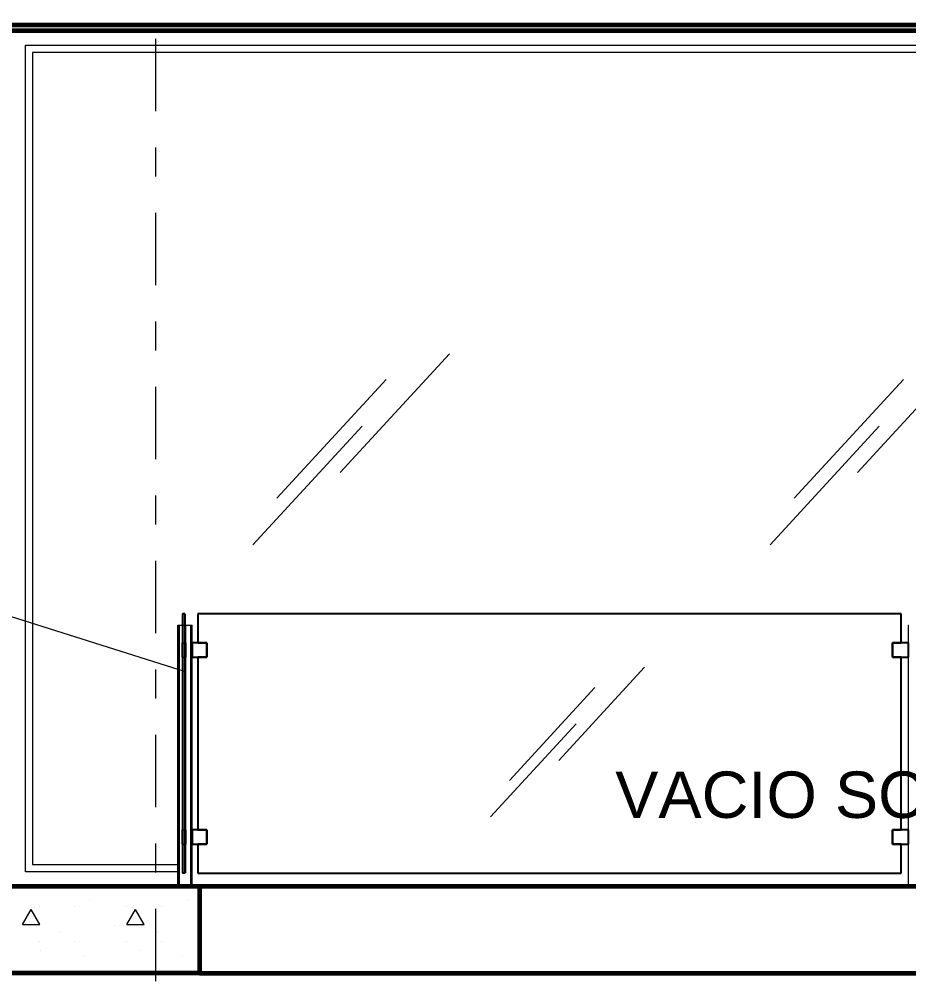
# Model space of a CAD drawing. Header units: metres. Extents: x -50 to 76, y -61 to 14.
# Drawn here: x 29.313 to 32.379, y -35.879 to -32.557 of the extents above; entities that cross this region are included whole.
import ezdxf

# ---------------------------------------------------------------- set-up
doc = ezdxf.new("R2010")
doc.units = ezdxf.units.M
doc.header["$MEASUREMENT"] = 0
doc.set_wipeout_variables(frame=1)
for name, pattern in [('CENTERX2', [4, 2.5, -0.5, 0.5, -0.5]), ('DASHDOT2', [0.5, 0.25, -0.125, 0, -0.125]), ('Wipeout_Contour', [1, 0, -1])]:
    doc.linetypes.add(name, pattern=pattern)
for name, color, linetype, lineweight in [('1 ACHURADO PLACAS', 45, 'Continuous', 15), ('1 BARANDAS', 173, 'Continuous', 25), ('1 CALCAS', 255, 'Continuous', 60), ('1 NIVELES', 145, 'Continuous', 18), ('1 TEXTOS', 4, 'Continuous', 20), ('1 VENTTANAS', 2, 'Continuous', 18), ('COTA10', 153, 'Continuous', 13), ('EJES', 251, 'CENTERX2', 0), ('Interior - Escaleras & Barandillas_Pluma_Nº__11', 171, 'Continuous', 18), ('Interior - Escaleras & Barandillas_Pluma_Nº__51', 171, 'Continuous', 25)]:
    doc.layers.add(name, color=color, linetype=linetype, lineweight=lineweight)
doc.layers.add('Interior - Escaleras & Barandillas', color=7, linetype='Continuous')
doc.layers.add('Interior - Escaleras & Barandillas_Pluma_Nº__165', color=7, linetype='Continuous', lineweight=13, true_color=0x80d6ff)
doc.layers.add('Interior - Escaleras & Barandillas_Pluma_Nº__91', color=171, linetype='Continuous', lineweight=13, true_color=0xaaaaff)
doc.styles.add('Estilo_Generado_1', font='arial.ttf')

msp = doc.modelspace()

# ---------------------------------------------------------------- hatches: boundary and pattern name
at = {"layer": 'Interior - Escaleras & Barandillas_Pluma_Nº__165', "linetype": 'Continuous', "lineweight": 0, "true_color": 0x20353f}
msp.add_hatch(color=159, dxfattribs=at).paths.add_polyline_path([(29.8838, -34.6063), (29.8758, -34.6063), (29.8758, -35.5013), (29.8838, -35.5013)])

# ---------------------------------------------------------------- linework, layer by layer
at = {"layer": '1 ACHURADO PLACAS'}
for p, q in [((29.556, -35.5968), (29.556, -35.5968)), ((29.8954, -35.5968), (29.8954, -35.5968)), ((29.3238, -35.6786), (29.3538, -35.6267)), ((29.3838, -35.6786), (29.3538, -35.6267)), ((29.3651, -35.618), (29.3651, -35.618)), ((29.3838, -35.6163), (29.3838, -35.6163)), ((29.5038, -35.6163), (29.5038, -35.6163)), ((29.6838, -35.6163), (29.6838, -35.6163)), ((29.6838, -35.6786), (29.7138, -35.6267)), ((29.7045, -35.618), (29.7045, -35.618)), ((29.7438, -35.6786), (29.7138, -35.6267)), ((29.8038, -35.6163), (29.8038, -35.6163)), ((29.3238, -35.6786), (29.3838, -35.6786)), ((29.6838, -35.6786), (29.7438, -35.6786)), ((29.45, -35.7028), (29.45, -35.7028)), ((29.6409, -35.6816), (29.6409, -35.6816)), ((29.7894, -35.7028), (29.7894, -35.7028)), ((29.3838, -35.7363), (29.3838, -35.7363)), ((29.5038, -35.7363), (29.5038, -35.7363)), ((29.6838, -35.7363), (29.6838, -35.7363)), ((29.8038, -35.7363), (29.8038, -35.7363)), ((29.3863, -35.7665), (29.3863, -35.7665)), ((29.7257, -35.7665), (29.7257, -35.7665)), ((29.5348, -35.7877), (29.5348, -35.7877)), ((29.8742, -35.7877), (29.8742, -35.7877))]:
    msp.add_line(p, q, dxfattribs=at)
at = {"layer": '1 BARANDAS'}
for p, q in [((32.3531, -34.6063), (29.9288, -34.6063)), ((29.9288, -34.6063), (29.9288, -34.7063)), ((32.3531, -34.7063), (32.3531, -34.6063)), ((29.9288, -34.7063), (29.9588, -34.7063)), ((29.9588, -34.7063), (29.9588, -34.7563)), ((29.9588, -34.7563), (29.9588, -34.7063)), ((32.3231, -34.7563), (32.3231, -34.7063)), ((32.3231, -34.7063), (32.3531, -34.7063)), ((32.3231, -34.7063), (32.3231, -34.7563)), ((29.9588, -34.7563), (29.9288, -34.7563)), ((29.9288, -34.7563), (29.9288, -35.3513)), ((32.3531, -34.7563), (32.3231, -34.7563)), ((32.3531, -35.3513), (32.3531, -34.7563)), ((29.9288, -35.3513), (29.9588, -35.3513)), ((29.9588, -35.3513), (29.9588, -35.4013)), ((29.9588, -35.4013), (29.9588, -35.3513)), ((32.3231, -35.4013), (32.3231, -35.3513)), ((32.3231, -35.3513), (32.3531, -35.3513)), ((32.3231, -35.3513), (32.3231, -35.4013)), ((29.9588, -35.4013), (29.9288, -35.4013)), ((29.9288, -35.4013), (29.9288, -35.5013)), ((32.3531, -35.4013), (32.3231, -35.4013)), ((32.3531, -35.5013), (32.3531, -35.4013)), ((29.9288, -35.5013), (32.3531, -35.5013))]:
    msp.add_line(p, q, dxfattribs=at)
at = {"layer": '1 BARANDAS', "color": 171, "linetype": 'Continuous', "lineweight": 18}
for p, q in [((29.9288, -34.6063), (32.3531, -34.6063)), ((29.9288, -34.7063), (29.9288, -34.6063)), ((32.3531, -34.6063), (32.3531, -34.7063)), ((29.9288, -35.3513), (29.9288, -34.7563)), ((32.3531, -34.7563), (32.3531, -35.3513)), ((29.9288, -35.5013), (29.9288, -35.4013)), ((32.3531, -35.4013), (32.3531, -35.5013)), ((32.3531, -35.5013), (29.9288, -35.5013))]:
    msp.add_line(p, q, dxfattribs=at)
at = {"layer": '1 BARANDAS', "color": 161, "linetype": 'Continuous', "lineweight": 13, "true_color": 0xaaaaff}
for p, q in [((29.9588, -34.7563), (29.9588, -34.7063)), ((32.3231, -34.7063), (32.3231, -34.7563)), ((29.9588, -35.4013), (29.9588, -35.3513)), ((32.3231, -35.3513), (32.3231, -35.4013))]:
    msp.add_line(p, q, dxfattribs=at)
at = {"layer": '1 CALCAS'}
for p, q in [((23.6838, -32.5763), (34.9238, -32.5763)), ((34.9338, -32.5963), (23.8338, -32.5963))]:
    msp.add_line(p, q, dxfattribs=at)
msp.add_lwpolyline([(29.9338, -35.8463), (33.4838, -35.8463), (33.4838, -38.7963)], dxfattribs=at)
at = {"layer": 'COTA10'}
for p, q in [((30.4188, -34.1197), (30.7954, -33.7103)), ((32.2021, -34.1197), (32.5787, -33.7103)), ((30.2009, -34.2083), (30.5776, -33.7988)), ((31.9842, -34.2083), (32.3609, -33.7988)), ((30.1178, -34.3687), (30.4945, -33.9593)), ((31.9011, -34.3687), (32.2778, -33.9593)), ((31.1732, -35.112), (31.4683, -34.7912)), ((31.0025, -35.1813), (31.2976, -34.8605)), ((30.9374, -35.307), (31.2325, -34.9862))]:
    msp.add_line(p, q, dxfattribs=at)
at = {"layer": 'EJES', "linetype": 'DASHDOT2'}
msp.add_line((29.7838, -40.074), (29.7838, -29.6766), dxfattribs=at)
msp.add_line((29.7838, -40.074), (29.7838, -29.6766), dxfattribs=at)
at = {"layer": 'Interior - Escaleras & Barandillas_Pluma_Nº__51', "color": 171, "linetype": 'Continuous', "lineweight": 25}
msp.add_line((29.8838, -34.6063), (29.8758, -34.6063), dxfattribs=at)

# ---------------------------------------------------------------- wipeouts: each hides what was drawn before it
at = {"color": 254, "linetype": 'Wipeout_Contour', "lineweight": 0, "ltscale": 16.828222}
msp.add_wipeout([(29.8588, -34.6463), (29.8588, -35.5463), (29.8592, -35.5463), (29.8592, -34.6463)], dxfattribs=at).dxf.layer = 'Interior - Escaleras & Barandillas'
at = {"color": 254, "linetype": 'Wipeout_Contour', "lineweight": 0, "ltscale": 16.914224}
msp.add_wipeout([(29.9038, -34.6463), (29.9038, -35.5463), (29.9055, -35.5463), (29.9055, -34.6463)], dxfattribs=at).dxf.layer = 'Interior - Escaleras & Barandillas'
at = {"color": 254, "linetype": 'Wipeout_Contour', "lineweight": 0, "ltscale": 71.056691}
msp.add_wipeout([(32.3781, -34.7563), (32.3781, -35.3513), (32.3784, -35.3513), (32.3784, -35.4013), (32.3781, -35.4013), (32.3781, -35.5463), (32.3784, -35.5463), (32.3784, -34.6463), (32.3781, -34.6463), (32.3781, -34.7063), (32.3784, -34.7063), (32.3784, -34.7563)], dxfattribs=at).dxf.layer = 'Interior - Escaleras & Barandillas'

# ---------------------------------------------------------------- next in the draw order: wipeouts: each hides what was drawn before it
at = {"color": 254, "linetype": 'Wipeout_Contour', "lineweight": 0, "ltscale": 16.829558}
msp.add_wipeout([(29.8592, -35.5463), (29.8603, -35.5463), (29.8603, -34.6463), (29.8592, -34.6463)], dxfattribs=at).dxf.layer = 'Interior - Escaleras & Barandillas'
at = {"color": 254, "linetype": 'Wipeout_Contour', "lineweight": 0, "ltscale": 16.917532}
msp.add_wipeout([(29.9055, -35.5463), (29.9073, -35.5463), (29.9073, -34.6463), (29.9055, -34.6463)], dxfattribs=at).dxf.layer = 'Interior - Escaleras & Barandillas'
at = {"color": 254, "linetype": 'Wipeout_Contour', "lineweight": 0, "ltscale": 23.340193}
msp.add_wipeout([(32.3784, -34.6463), (32.3784, -35.5463), (32.3793, -35.5463), (32.3793, -34.6463)], dxfattribs=at).dxf.layer = 'Interior - Escaleras & Barandillas'

# ---------------------------------------------------------------- next in the draw order: linework, layer by layer
at = {"layer": '1 BARANDAS'}
for p, q in [((32.3784, -34.7063), (32.3231, -34.7063)), ((32.3784, -34.7563), (32.3784, -34.7063)), ((32.3231, -34.7563), (32.3784, -34.7563)), ((32.3784, -35.3513), (32.3231, -35.3513)), ((32.3784, -35.4013), (32.3784, -35.3513)), ((32.3231, -35.4013), (32.3784, -35.4013))]:
    msp.add_line(p, q, dxfattribs=at)
at = {"layer": '1 BARANDAS', "color": 161, "linetype": 'Continuous', "lineweight": 13, "true_color": 0xaaaaff}
for p, q in [((32.3231, -34.7063), (32.3784, -34.7063)), ((32.3231, -34.7563), (32.3784, -34.7563)), ((32.3231, -35.3513), (32.3784, -35.3513)), ((32.3231, -35.4013), (32.3784, -35.4013))]:
    msp.add_line(p, q, dxfattribs=at)
at = {"layer": '1 CALCAS'}
msp.add_line((29.9338, -35.5463), (34.9338, -35.5463), dxfattribs=at)
at = {"layer": 'Interior - Escaleras & Barandillas_Pluma_Nº__11', "color": 171, "linetype": 'Continuous', "lineweight": 18}
for p, q in [((32.3781, -34.6463), (32.3784, -34.6463)), ((32.3781, -34.7063), (32.3781, -34.6463)), ((32.3784, -34.6463), (32.3793, -34.6463)), ((32.3781, -35.3513), (32.3781, -34.7563)), ((32.3781, -35.5463), (32.3781, -35.4013))]:
    msp.add_line(p, q, dxfattribs=at)

# ---------------------------------------------------------------- next in the draw order: texts
at = {"layer": '1 TEXTOS', "insert": (31.3672, -35.1505), "char_height": 0.16, "attachment_point": 1, "style": 'Estilo_Generado_1'}
msp.add_mtext('\\A1;VACIO SOBRE SALA', dxfattribs=at)

# ---------------------------------------------------------------- next in the draw order: wipeouts: each hides what was drawn before it
at = {"color": 254, "linetype": 'Wipeout_Contour', "lineweight": 0, "ltscale": 16.832265}
msp.add_wipeout([(29.8603, -35.5463), (29.8622, -35.5463), (29.8622, -34.6463), (29.8603, -34.6463)], dxfattribs=at).dxf.layer = 'Interior - Escaleras & Barandillas'
at = {"color": 254, "linetype": 'Wipeout_Contour', "lineweight": 0, "ltscale": 16.920433}
msp.add_wipeout([(29.9073, -35.5463), (29.9084, -35.5463), (29.9084, -34.6463), (29.9073, -34.6463)], dxfattribs=at).dxf.layer = 'Interior - Escaleras & Barandillas'

# ---------------------------------------------------------------- next in the draw order: wipeouts: each hides what was drawn before it
at = {"color": 254, "linetype": 'Wipeout_Contour', "lineweight": 0, "ltscale": 16.835553}
msp.add_wipeout([(29.8622, -35.5463), (29.8638, -35.5463), (29.8638, -34.6463), (29.8622, -34.6463)], dxfattribs=at).dxf.layer = 'Interior - Escaleras & Barandillas'
at = {"color": 254, "linetype": 'Wipeout_Contour', "lineweight": 0, "ltscale": 50.925533}
msp.add_wipeout([(29.9088, -34.6463), (29.9084, -34.6463), (29.9084, -35.5463), (29.9088, -35.5463), (29.9088, -35.4013), (29.9086, -35.4013), (29.9086, -35.3513), (29.9088, -35.3513), (29.9088, -34.7563), (29.9086, -34.7563), (29.9086, -34.7063), (29.9088, -34.7063)], dxfattribs=at).dxf.layer = 'Interior - Escaleras & Barandillas'

# ---------------------------------------------------------------- next in the draw order: linework, layer by layer
at = {"layer": '1 BARANDAS'}
for p, q in [((29.9588, -34.7063), (29.9086, -34.7063)), ((29.9086, -34.7063), (29.9086, -34.7563)), ((29.9086, -34.7563), (29.9588, -34.7563)), ((29.9588, -35.3513), (29.9086, -35.3513)), ((29.9086, -35.3513), (29.9086, -35.4013)), ((29.9086, -35.4013), (29.9588, -35.4013))]:
    msp.add_line(p, q, dxfattribs=at)
at = {"layer": '1 BARANDAS', "color": 161, "linetype": 'Continuous', "lineweight": 13, "true_color": 0xaaaaff}
for p, q in [((29.9588, -34.7063), (29.9086, -34.7063)), ((29.9588, -34.7563), (29.9086, -34.7563)), ((29.9588, -35.3513), (29.9086, -35.3513)), ((29.9588, -35.4013), (29.9086, -35.4013))]:
    msp.add_line(p, q, dxfattribs=at)
at = {"layer": 'Interior - Escaleras & Barandillas_Pluma_Nº__11', "color": 171, "linetype": 'Continuous', "lineweight": 18}
for p, q in [((29.8588, -34.6463), (29.8592, -34.6463)), ((29.8588, -35.5463), (29.8588, -34.6463)), ((29.8592, -34.6463), (29.8603, -34.6463)), ((29.8603, -34.6463), (29.8622, -34.6463)), ((29.8622, -34.6463), (29.8638, -34.6463)), ((29.9038, -34.6463), (29.9055, -34.6463)), ((29.9055, -34.6463), (29.9073, -34.6463)), ((29.9073, -34.6463), (29.9084, -34.6463)), ((29.9084, -34.6463), (29.9088, -34.6463)), ((29.9088, -34.7063), (29.9088, -34.6463)), ((29.9088, -35.3513), (29.9088, -34.7563)), ((29.9088, -35.5463), (29.9088, -35.4013))]:
    msp.add_line(p, q, dxfattribs=at)

# ---------------------------------------------------------------- next in the draw order: wipeouts: each hides what was drawn before it
at = {"color": 254, "linetype": 'Wipeout_Contour', "lineweight": 0, "ltscale": 16.837517}
msp.add_wipeout([(29.8638, -35.5463), (29.8641, -35.5463), (29.8641, -34.6463), (29.8638, -34.6463)], dxfattribs=at).dxf.layer = 'Interior - Escaleras & Barandillas'

# ---------------------------------------------------------------- next in the draw order: wipeouts: each hides what was drawn before it
at = {"color": 254, "linetype": 'Wipeout_Contour', "lineweight": 0, "ltscale": 16.838588}
msp.add_wipeout([(29.8641, -35.5463), (29.865, -35.5463), (29.865, -34.6463), (29.8641, -34.6463)], dxfattribs=at).dxf.layer = 'Interior - Escaleras & Barandillas'

# ---------------------------------------------------------------- next in the draw order: wipeouts: each hides what was drawn before it
at = {"color": 254, "linetype": 'Wipeout_Contour', "lineweight": 0, "ltscale": 16.840758}
msp.add_wipeout([(29.865, -35.5463), (29.8665, -35.5463), (29.8665, -34.6463), (29.865, -34.6463)], dxfattribs=at).dxf.layer = 'Interior - Escaleras & Barandillas'

# ---------------------------------------------------------------- next in the draw order: wipeouts: each hides what was drawn before it
at = {"color": 254, "linetype": 'Wipeout_Contour', "lineweight": 0, "ltscale": 16.843964}
msp.add_wipeout([(29.8665, -35.5463), (29.8685, -35.5463), (29.8685, -34.6463), (29.8665, -34.6463)], dxfattribs=at).dxf.layer = 'Interior - Escaleras & Barandillas'

# ---------------------------------------------------------------- next in the draw order: wipeouts: each hides what was drawn before it
at = {"color": 254, "linetype": 'Wipeout_Contour', "lineweight": 0, "ltscale": 16.848108}
msp.add_wipeout([(29.8685, -35.5463), (29.871, -35.5463), (29.871, -34.6463), (29.8685, -34.6463)], dxfattribs=at).dxf.layer = 'Interior - Escaleras & Barandillas'

# ---------------------------------------------------------------- next in the draw order: wipeouts: each hides what was drawn before it
at = {"color": 254, "linetype": 'Wipeout_Contour', "lineweight": 0, "ltscale": 50.077977}
msp.add_wipeout([(29.8738, -34.6463), (29.871, -34.6463), (29.871, -35.5463), (29.8738, -35.5463), (29.8738, -35.4013), (29.8728, -35.4013), (29.8728, -35.3513), (29.8738, -35.3513), (29.8738, -34.7563), (29.8728, -34.7563), (29.8728, -34.7063), (29.8738, -34.7063)], dxfattribs=at).dxf.layer = 'Interior - Escaleras & Barandillas'

# ---------------------------------------------------------------- next in the draw order: wipeouts: each hides what was drawn before it
at = {"color": 254, "linetype": 'Wipeout_Contour', "lineweight": 0, "ltscale": 18.407426}
msp.add_wipeout([(29.8738, -34.6463), (29.8738, -34.7063), (29.8758, -34.7063), (29.8758, -34.6463)], dxfattribs=at).dxf.layer = 'Interior - Escaleras & Barandillas'
at = {"color": 254, "linetype": 'Wipeout_Contour', "lineweight": 0, "ltscale": 17.025162}
msp.add_wipeout([(29.8738, -35.3513), (29.8758, -35.3513), (29.8758, -34.7563), (29.8738, -34.7563)], dxfattribs=at).dxf.layer = 'Interior - Escaleras & Barandillas'
at = {"color": 254, "linetype": 'Wipeout_Contour', "lineweight": 0, "ltscale": 22.821111}
msp.add_wipeout([(29.8738, -35.5463), (29.877, -35.5463), (29.877, -35.5013), (29.8758, -35.5013), (29.8758, -35.4013), (29.8738, -35.4013)], dxfattribs=at).dxf.layer = 'Interior - Escaleras & Barandillas'

# ---------------------------------------------------------------- next in the draw order: linework, layer by layer
at = {"layer": 'Interior - Escaleras & Barandillas_Pluma_Nº__11', "color": 171, "linetype": 'Continuous', "lineweight": 18}
for p, q in [((29.8638, -34.6463), (29.8641, -34.6463)), ((29.8641, -34.6463), (29.865, -34.6463)), ((29.865, -34.6463), (29.8665, -34.6463))]:
    msp.add_line(p, q, dxfattribs=at)

# ---------------------------------------------------------------- next in the draw order: wipeouts: each hides what was drawn before it
at = {"color": 254, "linetype": 'Wipeout_Contour', "lineweight": 0, "ltscale": 15.454726}
msp.add_wipeout([(29.8803, -35.5013), (29.877, -35.5013), (29.877, -35.5463), (29.8803, -35.5463)], dxfattribs=at).dxf.layer = 'Interior - Escaleras & Barandillas'

# ---------------------------------------------------------------- next in the draw order: wipeouts: each hides what was drawn before it
at = {"color": 254, "linetype": 'Wipeout_Contour', "lineweight": 0, "ltscale": 15.461775}
msp.add_wipeout([(29.8838, -35.5013), (29.8803, -35.5013), (29.8803, -35.5463), (29.8838, -35.5463)], dxfattribs=at).dxf.layer = 'Interior - Escaleras & Barandillas'

# ---------------------------------------------------------------- next in the draw order: linework, layer by layer
at = {"layer": 'Interior - Escaleras & Barandillas_Pluma_Nº__11', "color": 171, "linetype": 'Continuous', "lineweight": 18}
msp.add_line((29.8638, -35.5463), (29.8638, -34.6463), dxfattribs=at)

# ---------------------------------------------------------------- next in the draw order: wipeouts: each hides what was drawn before it
at = {"color": 254, "linetype": 'Wipeout_Contour', "lineweight": 0, "ltscale": 51.681169}
msp.add_wipeout([(29.8838, -35.5463), (29.8873, -35.5463), (29.8873, -34.6463), (29.8838, -34.6463), (29.8838, -34.7063), (29.8868, -34.7063), (29.8868, -34.7563), (29.8838, -34.7563), (29.8838, -35.3513), (29.8868, -35.3513), (29.8868, -35.4013), (29.8838, -35.4013)], dxfattribs=at).dxf.layer = 'Interior - Escaleras & Barandillas'

# ---------------------------------------------------------------- next in the draw order: linework, layer by layer
at = {"layer": 'Interior - Escaleras & Barandillas_Pluma_Nº__11', "color": 171, "linetype": 'Continuous', "lineweight": 18}
msp.add_line((29.8665, -34.6463), (29.8685, -34.6463), dxfattribs=at)

# ---------------------------------------------------------------- next in the draw order: wipeouts: each hides what was drawn before it
at = {"color": 254, "linetype": 'Wipeout_Contour', "lineweight": 0, "ltscale": 16.884304}
msp.add_wipeout([(29.8873, -35.5463), (29.8907, -35.5463), (29.8907, -34.6463), (29.8873, -34.6463)], dxfattribs=at).dxf.layer = 'Interior - Escaleras & Barandillas'

# ---------------------------------------------------------------- next in the draw order: linework, layer by layer
at = {"layer": 'Interior - Escaleras & Barandillas_Pluma_Nº__11', "color": 171, "linetype": 'Continuous', "lineweight": 18}
for p, q in [((29.8685, -34.6463), (29.871, -34.6463)), ((29.871, -34.6463), (29.8738, -34.6463))]:
    msp.add_line(p, q, dxfattribs=at)

# ---------------------------------------------------------------- next in the draw order: wipeouts: each hides what was drawn before it
at = {"color": 254, "linetype": 'Wipeout_Contour', "lineweight": 0, "ltscale": 16.890505}
msp.add_wipeout([(29.8907, -35.5463), (29.8938, -35.5463), (29.8938, -34.6463), (29.8907, -34.6463)], dxfattribs=at).dxf.layer = 'Interior - Escaleras & Barandillas'

# ---------------------------------------------------------------- next in the draw order: linework, layer by layer
at = {"layer": 'Interior - Escaleras & Barandillas_Pluma_Nº__11', "color": 171, "linetype": 'Continuous', "lineweight": 18}
msp.add_line((29.8738, -34.6463), (29.877, -34.6463), dxfattribs=at)

# ---------------------------------------------------------------- next in the draw order: wipeouts: each hides what was drawn before it
at = {"color": 254, "linetype": 'Wipeout_Contour', "lineweight": 0, "ltscale": 16.896239}
msp.add_wipeout([(29.8938, -35.5463), (29.8967, -35.5463), (29.8967, -34.6463), (29.8938, -34.6463)], dxfattribs=at).dxf.layer = 'Interior - Escaleras & Barandillas'
at = {"color": 254, "linetype": 'Wipeout_Contour', "lineweight": 0, "ltscale": 18.210568}
msp.add_wipeout([(29.8728, -34.7063), (29.8728, -34.7563), (29.8758, -34.7563), (29.8758, -34.7063)], dxfattribs=at).dxf.layer = 'Interior - Escaleras & Barandillas'
at = {"color": 254, "linetype": 'Wipeout_Contour', "lineweight": 0, "ltscale": 15.948549}
msp.add_wipeout([(29.8728, -35.3513), (29.8728, -35.4013), (29.8758, -35.4013), (29.8758, -35.3513)], dxfattribs=at).dxf.layer = 'Interior - Escaleras & Barandillas'

# ---------------------------------------------------------------- next in the draw order: wipeouts: each hides what was drawn before it
at = {"color": 254, "linetype": 'Wipeout_Contour', "lineweight": 0, "ltscale": 16.901329}
msp.add_wipeout([(29.8967, -35.5463), (29.8991, -35.5463), (29.8991, -34.6463), (29.8967, -34.6463)], dxfattribs=at).dxf.layer = 'Interior - Escaleras & Barandillas'

# ---------------------------------------------------------------- next in the draw order: linework, layer by layer
at = {"layer": 'Interior - Escaleras & Barandillas_Pluma_Nº__11', "color": 171, "linetype": 'Continuous', "lineweight": 18}
msp.add_line((29.877, -34.6463), (29.8803, -34.6463), dxfattribs=at)

# ---------------------------------------------------------------- next in the draw order: wipeouts: each hides what was drawn before it
at = {"color": 254, "linetype": 'Wipeout_Contour', "lineweight": 0, "ltscale": 16.905617}
msp.add_wipeout([(29.8991, -35.5463), (29.9011, -35.5463), (29.9011, -34.6463), (29.8991, -34.6463)], dxfattribs=at).dxf.layer = 'Interior - Escaleras & Barandillas'

# ---------------------------------------------------------------- next in the draw order: linework, layer by layer
at = {"layer": 'Interior - Escaleras & Barandillas_Pluma_Nº__11', "color": 171, "linetype": 'Continuous', "lineweight": 18}
msp.add_line((29.8803, -34.6463), (29.8838, -34.6463), dxfattribs=at)
at = {"layer": 'Interior - Escaleras & Barandillas_Pluma_Nº__51', "color": 171, "linetype": 'Continuous', "lineweight": 25}
msp.add_line((29.8838, -35.5013), (29.8758, -35.5013), dxfattribs=at)

# ---------------------------------------------------------------- next in the draw order: wipeouts: each hides what was drawn before it
at = {"color": 254, "linetype": 'Wipeout_Contour', "lineweight": 0, "ltscale": 16.908972}
msp.add_wipeout([(29.9011, -35.5463), (29.9026, -35.5463), (29.9026, -34.6463), (29.9011, -34.6463)], dxfattribs=at).dxf.layer = 'Interior - Escaleras & Barandillas'

# ---------------------------------------------------------------- next in the draw order: wipeouts: each hides what was drawn before it
at = {"color": 254, "linetype": 'Wipeout_Contour', "lineweight": 0, "ltscale": 16.911289}
msp.add_wipeout([(29.9026, -35.5463), (29.9035, -35.5463), (29.9035, -34.6463), (29.9026, -34.6463)], dxfattribs=at).dxf.layer = 'Interior - Escaleras & Barandillas'

# ---------------------------------------------------------------- next in the draw order: wipeouts: each hides what was drawn before it
at = {"color": 254, "linetype": 'Wipeout_Contour', "lineweight": 0, "ltscale": 16.912497}
msp.add_wipeout([(29.9035, -35.5463), (29.9038, -35.5463), (29.9038, -34.6463), (29.9035, -34.6463)], dxfattribs=at).dxf.layer = 'Interior - Escaleras & Barandillas'
at = {"color": 254, "linetype": 'Wipeout_Contour', "lineweight": 0, "ltscale": 18.229826}
msp.add_wipeout([(29.8838, -34.7063), (29.8838, -34.7563), (29.8868, -34.7563), (29.8868, -34.7063)], dxfattribs=at).dxf.layer = 'Interior - Escaleras & Barandillas'
at = {"color": 254, "linetype": 'Wipeout_Contour', "lineweight": 0, "ltscale": 15.970536}
msp.add_wipeout([(29.8838, -35.3513), (29.8838, -35.4013), (29.8868, -35.4013), (29.8868, -35.3513)], dxfattribs=at).dxf.layer = 'Interior - Escaleras & Barandillas'

# ---------------------------------------------------------------- next in the draw order: linework, layer by layer
at = {"layer": '1 CALCAS'}
msp.add_lwpolyline([(27.0838, -35.5463), (29.9338, -35.5463), (29.9338, -35.8463), (27.1838, -35.8463)], dxfattribs=at)
at = {"layer": '1 NIVELES'}
msp.add_line((27.4774, -34.0458), (29.8844, -34.8058), dxfattribs=at)
at = {"layer": '1 VENTTANAS'}
for points in [[(29.8588, -35.4963), (29.3338, -35.4963), (29.3338, -32.6463), (33.4338, -32.6463), (33.4338, -34.6063)], [(33.4088, -34.6063), (33.4088, -32.6713), (29.3588, -32.6713), (29.3588, -35.4713), (29.8588, -35.4713)]]:
    msp.add_lwpolyline(points, dxfattribs=at)
at = {"layer": 'Interior - Escaleras & Barandillas_Pluma_Nº__11', "color": 171, "linetype": 'Continuous', "lineweight": 18}
for p, q in [((29.8838, -34.6463), (29.8873, -34.6463)), ((29.8873, -34.6463), (29.8907, -34.6463)), ((29.8907, -34.6463), (29.8938, -34.6463)), ((29.8938, -34.6463), (29.8967, -34.6463)), ((29.8967, -34.6463), (29.8991, -34.6463)), ((29.8991, -34.6463), (29.9011, -34.6463)), ((29.9011, -34.6463), (29.9026, -34.6463)), ((29.9026, -34.6463), (29.9035, -34.6463)), ((29.9035, -34.6463), (29.9038, -34.6463)), ((29.9038, -35.5463), (29.9038, -34.6463))]:
    msp.add_line(p, q, dxfattribs=at)
at = {"layer": 'Interior - Escaleras & Barandillas_Pluma_Nº__51', "color": 171, "linetype": 'Continuous', "lineweight": 25}
for p, q in [((29.8758, -34.6063), (29.8758, -35.5013)), ((29.8838, -34.6063), (29.8838, -35.5013))]:
    msp.add_line(p, q, dxfattribs=at)
at = {"layer": 'Interior - Escaleras & Barandillas_Pluma_Nº__91', "color": 161, "linetype": 'Continuous', "lineweight": 13, "true_color": 0xaaaaff}
for p, q in [((29.8728, -34.7063), (29.8758, -34.7063)), ((29.8728, -34.7063), (29.8728, -34.7563)), ((29.8758, -34.7063), (29.8838, -34.7063)), ((29.8838, -34.7063), (29.8868, -34.7063)), ((29.8868, -34.7063), (29.8868, -34.7563)), ((29.8728, -34.7563), (29.8758, -34.7563)), ((29.8758, -34.7563), (29.8838, -34.7563)), ((29.8838, -34.7563), (29.8868, -34.7563)), ((29.8728, -35.3513), (29.8758, -35.3513)), ((29.8728, -35.3513), (29.8728, -35.4013)), ((29.8758, -35.3513), (29.8838, -35.3513)), ((29.8838, -35.3513), (29.8868, -35.3513)), ((29.8868, -35.3513), (29.8868, -35.4013)), ((29.8728, -35.4013), (29.8758, -35.4013)), ((29.8758, -35.4013), (29.8838, -35.4013)), ((29.8838, -35.4013), (29.8868, -35.4013))]:
    msp.add_line(p, q, dxfattribs=at)

doc.saveas('drawing.dxf')
